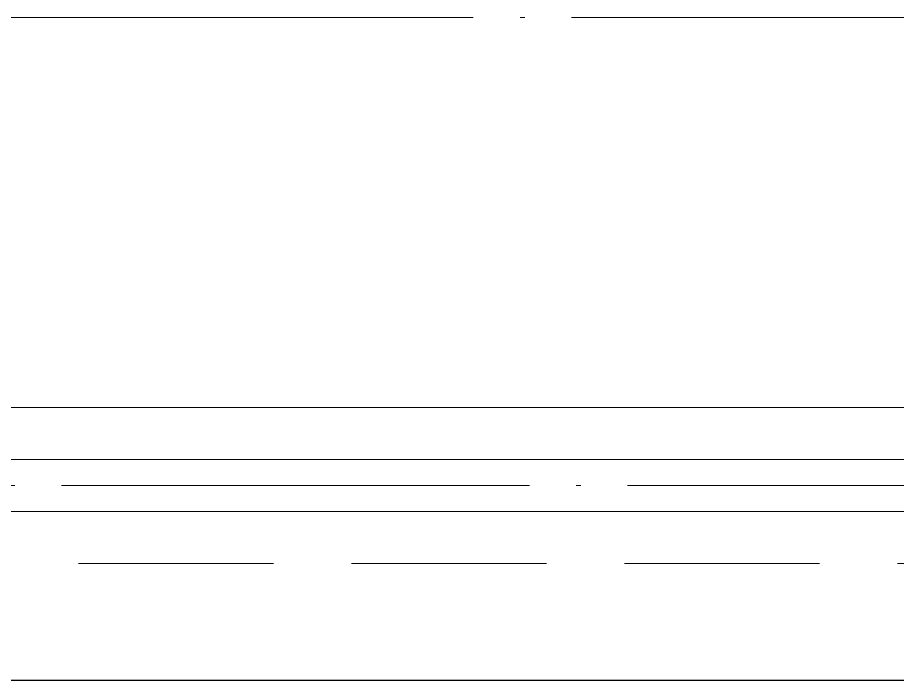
# Model space of a CAD drawing. Extents: x 27938 to 1042331, y -235042 to 1535213.
# Drawn here: x 700688 to 701817, y 596199 to 597049 of the extents above; entities that cross this region are included whole.
import ezdxf

# ---------------------------------------------------------------- set-up
doc = ezdxf.new("R2010")
doc.units = 0
doc.header["$LTSCALE"] = 1000
doc.header["$MEASUREMENT"] = 0
doc.linetypes.add('DASH', pattern=[0.35, 0.25, -0.1])
doc.linetypes.add('DOTE', pattern=[2.42, 2, -0.2, 0.02, -0.2])
for name, color, linetype, lineweight in [('DOTE', 19, 'DOTE', 9), ('平面-栏杆', 135, 'Continuous', 15), ('平面-看线', 45, 'Continuous', 15)]:
    doc.layers.add(name, color=color, linetype=linetype, lineweight=lineweight)
doc.layers.add('看线', color=251, linetype='Continuous')

# ---------------------------------------------------------------- blocks, each defined once
blk = doc.blocks.new('HFTHFFGHFH')
at = {"layer": 'DOTE', "linetype": 'DOTE', "ltscale": 0.3}
for p, q in [((587116.6, 597048.8), (534316.6, 597048.8)), ((534316.6, 596448.8), (587116.6, 596448.8))]:
    blk.add_line(p, q, dxfattribs=at)

msp = doc.modelspace()

# ---------------------------------------------------------------- linework, layer by layer
at = {"layer": '平面-栏杆', "color": 8}
for points in [[(698666.6, 596482.1), (703166.6, 596482.1)], [(698666.6, 596415.5), (703166.6, 596415.5)]]:
    msp.add_lwpolyline(points, dxfattribs=at)
at = {"layer": '平面-看线', "color": 8}
msp.add_lwpolyline([(698666.6, 596548.8), (703166.6, 596548.8)], dxfattribs=at)
at = {"layer": '平面-看线', "color": 8, "linetype": 'DASH'}
msp.add_lwpolyline([(698666.6, 596348.8), (703166.6, 596348.8)], dxfattribs=at)
at = {"layer": '看线', "color": 8, "ltscale": 0.5}
msp.add_lwpolyline([(703166.6, 596198.8), (698666.6, 596198.8)], dxfattribs=at)

# ---------------------------------------------------------------- block references
msp.add_blockref('HFTHFFGHFH', (146100, 0))

doc.saveas('drawing.dxf')
